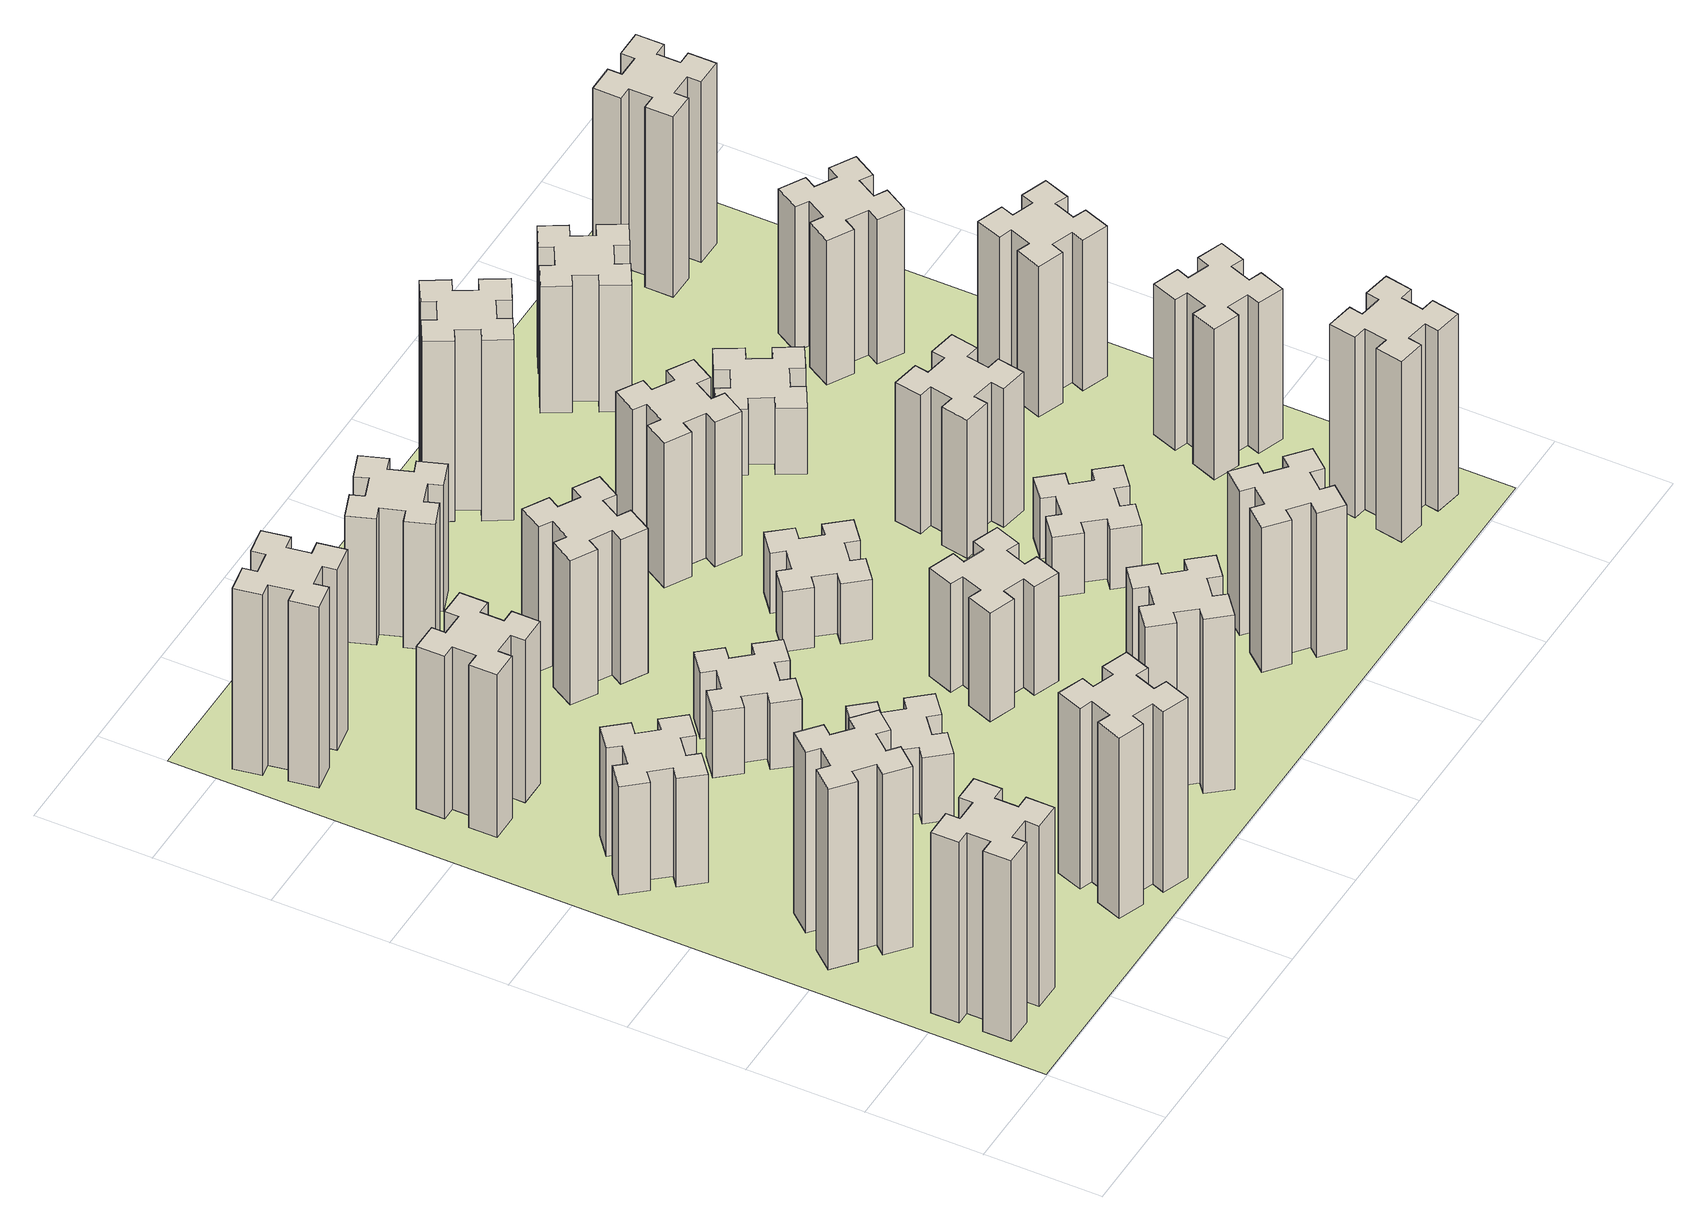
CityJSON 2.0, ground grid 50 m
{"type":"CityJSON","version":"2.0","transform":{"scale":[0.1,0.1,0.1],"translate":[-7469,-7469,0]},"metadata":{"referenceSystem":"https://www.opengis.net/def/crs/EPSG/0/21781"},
"CityObjects":{
"building1":{"type":"Building","attributes":{"class":"1000","function":"1000","usage":"1000","yearOfConstruction":2016,"roofType":"1000","measuredHeight":90,"storeysAboveGround":30,"storeysBelowGround":0},"geometry":[{"type":"Solid","lod":"1","boundaries":[[[[0,1,2,3,4,5,6,7,8,9,10,11,12,13,14,15,16,17,18,19]],[[17,16,20,21]],[[16,15,22,20]],[[15,14,23,22]],[[14,13,24,23]],[[13,12,25,24]],[[12,11,26,25]],[[11,10,27,26]],[[10,9,28,27]],[[9,8,29,28]],[[8,7,30,29]],[[7,6,31,30]],[[6,5,32,31]],[[5,4,33,32]],[[4,3,34,33]],[[3,2,35,34]],[[2,1,36,35]],[[1,0,37,36]],[[0,19,38,37]],[[19,18,39,38]],[[18,17,21,39]],[[24,25,26,27,28,29,30,31,32,33,34,35,36,37,38,39,21,20,22,23]]]]}]},
"building2":{"type":"Building","attributes":{"class":"1000","function":"1000","usage":"1000","yearOfConstruction":2016,"roofType":"1000","measuredHeight":90,"storeysAboveGround":30,"storeysBelowGround":0},"geometry":[{"type":"Solid","lod":"1","boundaries":[[[[40,41,42,43,44,45,46,47,48,49,50,51,52,53,54,55,56,57,58,59]],[[57,56,60,61]],[[56,55,62,60]],[[55,54,63,62]],[[54,53,64,63]],[[53,52,65,64]],[[52,51,66,65]],[[51,50,67,66]],[[50,49,68,67]],[[49,48,69,68]],[[48,47,70,69]],[[47,46,71,70]],[[46,45,72,71]],[[45,44,73,72]],[[44,43,74,73]],[[43,42,75,74]],[[42,41,76,75]],[[41,40,77,76]],[[40,59,78,77]],[[59,58,79,78]],[[58,57,61,79]],[[64,65,66,67,68,69,70,71,72,73,74,75,76,77,78,79,61,60,62,63]]]]}]},
"building3":{"type":"Building","attributes":{"class":"1000","function":"1000","usage":"1000","yearOfConstruction":2016,"roofType":"1000","measuredHeight":54,"storeysAboveGround":30,"storeysBelowGround":0},"geometry":[{"type":"Solid","lod":"1","boundaries":[[[[80,81,82,83,84,85,86,87,88,89,90,91,92,93,94,95,96,97,98,99]],[[97,96,100,101]],[[96,95,102,100]],[[95,94,103,102]],[[94,93,104,103]],[[93,92,105,104]],[[92,91,106,105]],[[91,90,107,106]],[[90,89,108,107]],[[89,88,109,108]],[[88,87,110,109]],[[87,86,111,110]],[[86,85,112,111]],[[85,84,113,112]],[[84,83,114,113]],[[83,82,115,114]],[[82,81,116,115]],[[81,80,117,116]],[[80,99,118,117]],[[99,98,119,118]],[[98,97,101,119]],[[104,105,106,107,108,109,110,111,112,113,114,115,116,117,118,119,101,100,102,103]]]]}]},
"building4":{"type":"Building","attributes":{"class":"1000","function":"1000","usage":"1000","yearOfConstruction":2016,"roofType":"1000","measuredHeight":81,"storeysAboveGround":30,"storeysBelowGround":0},"geometry":[{"type":"Solid","lod":"1","boundaries":[[[[120,121,122,123,124,125,126,127,128,129,130,131,132,133,134,135,136,137,138,139]],[[137,136,140,141]],[[136,135,142,140]],[[135,134,143,142]],[[134,133,144,143]],[[133,132,145,144]],[[132,131,146,145]],[[131,130,147,146]],[[130,129,148,147]],[[129,128,149,148]],[[128,127,150,149]],[[127,126,151,150]],[[126,125,152,151]],[[125,124,153,152]],[[124,123,154,153]],[[123,122,155,154]],[[122,121,156,155]],[[121,120,157,156]],[[120,139,158,157]],[[139,138,159,158]],[[138,137,141,159]],[[144,145,146,147,148,149,150,151,152,153,154,155,156,157,158,159,141,140,142,143]]]]}]},
"building5":{"type":"Building","attributes":{"class":"1000","function":"1000","usage":"1000","yearOfConstruction":2016,"roofType":"1000","measuredHeight":90,"storeysAboveGround":30,"storeysBelowGround":0},"geometry":[{"type":"Solid","lod":"1","boundaries":[[[[160,161,162,163,164,165,166,167,168,169,170,171,172,173,174,175,176,177,178,179]],[[177,176,180,181]],[[176,175,182,180]],[[175,174,183,182]],[[174,173,184,183]],[[173,172,185,184]],[[172,171,186,185]],[[171,170,187,186]],[[170,169,188,187]],[[169,168,189,188]],[[168,167,190,189]],[[167,166,191,190]],[[166,165,192,191]],[[165,164,193,192]],[[164,163,194,193]],[[163,162,195,194]],[[162,161,196,195]],[[161,160,197,196]],[[160,179,198,197]],[[179,178,199,198]],[[178,177,181,199]],[[184,185,186,187,188,189,190,191,192,193,194,195,196,197,198,199,181,180,182,183]]]]}]},
"building6":{"type":"Building","attributes":{"class":"1000","function":"1000","usage":"1000","yearOfConstruction":2016,"roofType":"1000","measuredHeight":90,"storeysAboveGround":30,"storeysBelowGround":0},"geometry":[{"type":"Solid","lod":"1","boundaries":[[[[200,201,202,203,204,205,206,207,208,209,210,211,212,213,214,215,216,217,218,219]],[[217,216,220,221]],[[216,215,222,220]],[[215,214,223,222]],[[214,213,224,223]],[[213,212,225,224]],[[212,211,226,225]],[[211,210,227,226]],[[210,209,228,227]],[[209,208,229,228]],[[208,207,230,229]],[[207,206,231,230]],[[206,205,232,231]],[[205,204,233,232]],[[204,203,234,233]],[[203,202,235,234]],[[202,201,236,235]],[[201,200,237,236]],[[200,219,238,237]],[[219,218,239,238]],[[218,217,221,239]],[[224,225,226,227,228,229,230,231,232,233,234,235,236,237,238,239,221,220,222,223]]]]}]},
"building7":{"type":"Building","attributes":{"class":"1000","function":"1000","usage":"1000","yearOfConstruction":2016,"roofType":"1000","measuredHeight":33,"storeysAboveGround":30,"storeysBelowGround":0},"geometry":[{"type":"Solid","lod":"1","boundaries":[[[[240,241,242,243,244,245,246,247,248,249,250,251,252,253,254,255,256,257,258,259]],[[257,256,260,261]],[[256,255,262,260]],[[255,254,263,262]],[[254,253,264,263]],[[253,252,265,264]],[[252,251,266,265]],[[251,250,267,266]],[[250,249,268,267]],[[249,248,269,268]],[[248,247,270,269]],[[247,246,271,270]],[[246,245,272,271]],[[245,244,273,272]],[[244,243,274,273]],[[243,242,275,274]],[[242,241,276,275]],[[241,240,277,276]],[[240,259,278,277]],[[259,258,279,278]],[[258,257,261,279]],[[264,265,266,267,268,269,270,271,272,273,274,275,276,277,278,279,261,260,262,263]]]]}]},
"building8":{"type":"Building","attributes":{"class":"1000","function":"1000","usage":"1000","yearOfConstruction":2016,"roofType":"1000","measuredHeight":33,"storeysAboveGround":30,"storeysBelowGround":0},"geometry":[{"type":"Solid","lod":"1","boundaries":[[[[280,281,282,283,284,285,286,287,288,289,290,291,292,293,294,295,296,297,298,299]],[[297,296,300,301]],[[296,295,302,300]],[[295,294,303,302]],[[294,293,304,303]],[[293,292,305,304]],[[292,291,306,305]],[[291,290,307,306]],[[290,289,308,307]],[[289,288,309,308]],[[288,287,310,309]],[[287,286,311,310]],[[286,285,312,311]],[[285,284,313,312]],[[284,283,314,313]],[[283,282,315,314]],[[282,281,316,315]],[[281,280,317,316]],[[280,299,318,317]],[[299,298,319,318]],[[298,297,301,319]],[[304,305,306,307,308,309,310,311,312,313,314,315,316,317,318,319,301,300,302,303]]]]}]},
"building9":{"type":"Building","attributes":{"class":"1000","function":"1000","usage":"1000","yearOfConstruction":2016,"roofType":"1000","measuredHeight":87,"storeysAboveGround":30,"storeysBelowGround":0},"geometry":[{"type":"Solid","lod":"1","boundaries":[[[[320,321,322,323,324,325,326,327,328,329,330,331,332,333,334,335,336,337,338,339]],[[337,336,340,341]],[[336,335,342,340]],[[335,334,343,342]],[[334,333,344,343]],[[333,332,345,344]],[[332,331,346,345]],[[331,330,347,346]],[[330,329,348,347]],[[329,328,349,348]],[[328,327,350,349]],[[327,326,351,350]],[[326,325,352,351]],[[325,324,353,352]],[[324,323,354,353]],[[323,322,355,354]],[[322,321,356,355]],[[321,320,357,356]],[[320,339,358,357]],[[339,338,359,358]],[[338,337,341,359]],[[344,345,346,347,348,349,350,351,352,353,354,355,356,357,358,359,341,340,342,343]]]]}]},
"building10":{"type":"Building","attributes":{"class":"1000","function":"1000","usage":"1000","yearOfConstruction":2016,"roofType":"1000","measuredHeight":72,"storeysAboveGround":30,"storeysBelowGround":0},"geometry":[{"type":"Solid","lod":"1","boundaries":[[[[360,361,362,363,364,365,366,367,368,369,370,371,372,373,374,375,376,377,378,379]],[[377,376,380,381]],[[376,375,382,380]],[[375,374,383,382]],[[374,373,384,383]],[[373,372,385,384]],[[372,371,386,385]],[[371,370,387,386]],[[370,369,388,387]],[[369,368,389,388]],[[368,367,390,389]],[[367,366,391,390]],[[366,365,392,391]],[[365,364,393,392]],[[364,363,394,393]],[[363,362,395,394]],[[362,361,396,395]],[[361,360,397,396]],[[360,379,398,397]],[[379,378,399,398]],[[378,377,381,399]],[[384,385,386,387,388,389,390,391,392,393,394,395,396,397,398,399,381,380,382,383]]]]}]},
"building11":{"type":"Building","attributes":{"class":"1000","function":"1000","usage":"1000","yearOfConstruction":2016,"roofType":"1000","measuredHeight":63,"storeysAboveGround":30,"storeysBelowGround":0},"geometry":[{"type":"Solid","lod":"1","boundaries":[[[[400,401,402,403,404,405,406,407,408,409,410,411,412,413,414,415,416,417,418,419]],[[417,416,420,421]],[[416,415,422,420]],[[415,414,423,422]],[[414,413,424,423]],[[413,412,425,424]],[[412,411,426,425]],[[411,410,427,426]],[[410,409,428,427]],[[409,408,429,428]],[[408,407,430,429]],[[407,406,431,430]],[[406,405,432,431]],[[405,404,433,432]],[[404,403,434,433]],[[403,402,435,434]],[[402,401,436,435]],[[401,400,437,436]],[[400,419,438,437]],[[419,418,439,438]],[[418,417,421,439]],[[424,425,426,427,428,429,430,431,432,433,434,435,436,437,438,439,421,420,422,423]]]]}]},
"building12":{"type":"Building","attributes":{"class":"1000","function":"1000","usage":"1000","yearOfConstruction":2016,"roofType":"1000","measuredHeight":54,"storeysAboveGround":30,"storeysBelowGround":0},"geometry":[{"type":"Solid","lod":"1","boundaries":[[[[440,441,442,443,444,445,446,447,448,449,450,451,452,453,454,455,456,457,458,459]],[[457,456,460,461]],[[456,455,462,460]],[[455,454,463,462]],[[454,453,464,463]],[[453,452,465,464]],[[452,451,466,465]],[[451,450,467,466]],[[450,449,468,467]],[[449,448,469,468]],[[448,447,470,469]],[[447,446,471,470]],[[446,445,472,471]],[[445,444,473,472]],[[444,443,474,473]],[[443,442,475,474]],[[442,441,476,475]],[[441,440,477,476]],[[440,459,478,477]],[[459,458,479,478]],[[458,457,461,479]],[[464,465,466,467,468,469,470,471,472,473,474,475,476,477,478,479,461,460,462,463]]]]}]},
"building13":{"type":"Building","attributes":{"class":"1000","function":"1000","usage":"1000","yearOfConstruction":2016,"roofType":"1000","measuredHeight":30,"storeysAboveGround":30,"storeysBelowGround":0},"geometry":[{"type":"Solid","lod":"1","boundaries":[[[[480,481,482,483,484,485,486,487,488,489,490,491,492,493,494,495,496,497,498,499]],[[497,496,500,501]],[[496,495,502,500]],[[495,494,503,502]],[[494,493,504,503]],[[493,492,505,504]],[[492,491,506,505]],[[491,490,507,506]],[[490,489,508,507]],[[489,488,509,508]],[[488,487,510,509]],[[487,486,511,510]],[[486,485,512,511]],[[485,484,513,512]],[[484,483,514,513]],[[483,482,515,514]],[[482,481,516,515]],[[481,480,517,516]],[[480,499,518,517]],[[499,498,519,518]],[[498,497,501,519]],[[504,505,506,507,508,509,510,511,512,513,514,515,516,517,518,519,501,500,502,503]]]]}]},
"building14":{"type":"Building","attributes":{"class":"1000","function":"1000","usage":"1000","yearOfConstruction":2016,"roofType":"1000","measuredHeight":72,"storeysAboveGround":30,"storeysBelowGround":0},"geometry":[{"type":"Solid","lod":"1","boundaries":[[[[520,521,522,523,524,525,526,527,528,529,530,531,532,533,534,535,536,537,538,539]],[[537,536,540,541]],[[536,535,542,540]],[[535,534,543,542]],[[534,533,544,543]],[[533,532,545,544]],[[532,531,546,545]],[[531,530,547,546]],[[530,529,548,547]],[[529,528,549,548]],[[528,527,550,549]],[[527,526,551,550]],[[526,525,552,551]],[[525,524,553,552]],[[524,523,554,553]],[[523,522,555,554]],[[522,521,556,555]],[[521,520,557,556]],[[520,539,558,557]],[[539,538,559,558]],[[538,537,541,559]],[[544,545,546,547,548,549,550,551,552,553,554,555,556,557,558,559,541,540,542,543]]]]}]},
"building15":{"type":"Building","attributes":{"class":"1000","function":"1000","usage":"1000","yearOfConstruction":2016,"roofType":"1000","measuredHeight":72,"storeysAboveGround":30,"storeysBelowGround":0},"geometry":[{"type":"Solid","lod":"1","boundaries":[[[[560,561,562,563,564,565,566,567,568,569,570,571,572,573,574,575,576,577,578,579]],[[577,576,580,581]],[[576,575,582,580]],[[575,574,583,582]],[[574,573,584,583]],[[573,572,585,584]],[[572,571,586,585]],[[571,570,587,586]],[[570,569,588,587]],[[569,568,589,588]],[[568,567,590,589]],[[567,566,591,590]],[[566,565,592,591]],[[565,564,593,592]],[[564,563,594,593]],[[563,562,595,594]],[[562,561,596,595]],[[561,560,597,596]],[[560,579,598,597]],[[579,578,599,598]],[[578,577,581,599]],[[584,585,586,587,588,589,590,591,592,593,594,595,596,597,598,599,581,580,582,583]]]]}]},
"building16":{"type":"Building","attributes":{"class":"1000","function":"1000","usage":"1000","yearOfConstruction":2016,"roofType":"1000","measuredHeight":90,"storeysAboveGround":30,"storeysBelowGround":0},"geometry":[{"type":"Solid","lod":"1","boundaries":[[[[600,601,602,603,604,605,606,607,608,609,610,611,612,613,614,615,616,617,618,619]],[[617,616,620,621]],[[616,615,622,620]],[[615,614,623,622]],[[614,613,624,623]],[[613,612,625,624]],[[612,611,626,625]],[[611,610,627,626]],[[610,609,628,627]],[[609,608,629,628]],[[608,607,630,629]],[[607,606,631,630]],[[606,605,632,631]],[[605,604,633,632]],[[604,603,634,633]],[[603,602,635,634]],[[602,601,636,635]],[[601,600,637,636]],[[600,619,638,637]],[[619,618,639,638]],[[618,617,621,639]],[[624,625,626,627,628,629,630,631,632,633,634,635,636,637,638,639,621,620,622,623]]]]}]},
"building17":{"type":"Building","attributes":{"class":"1000","function":"1000","usage":"1000","yearOfConstruction":2016,"roofType":"1000","measuredHeight":30,"storeysAboveGround":30,"storeysBelowGround":0},"geometry":[{"type":"Solid","lod":"1","boundaries":[[[[640,641,642,643,644,645,646,647,648,649,650,651,652,653,654,655,656,657,658,659]],[[657,656,660,661]],[[656,655,662,660]],[[655,654,663,662]],[[654,653,664,663]],[[653,652,665,664]],[[652,651,666,665]],[[651,650,667,666]],[[650,649,668,667]],[[649,648,669,668]],[[648,647,670,669]],[[647,646,671,670]],[[646,645,672,671]],[[645,644,673,672]],[[644,643,674,673]],[[643,642,675,674]],[[642,641,676,675]],[[641,640,677,676]],[[640,659,678,677]],[[659,658,679,678]],[[658,657,661,679]],[[664,665,666,667,668,669,670,671,672,673,674,675,676,677,678,679,661,660,662,663]]]]}]},
"building18":{"type":"Building","attributes":{"class":"1000","function":"1000","usage":"1000","yearOfConstruction":2016,"roofType":"1000","measuredHeight":69,"storeysAboveGround":30,"storeysBelowGround":0},"geometry":[{"type":"Solid","lod":"1","boundaries":[[[[680,681,682,683,684,685,686,687,688,689,690,691,692,693,694,695,696,697,698,699]],[[697,696,700,701]],[[696,695,702,700]],[[695,694,703,702]],[[694,693,704,703]],[[693,692,705,704]],[[692,691,706,705]],[[691,690,707,706]],[[690,689,708,707]],[[689,688,709,708]],[[688,687,710,709]],[[687,686,711,710]],[[686,685,712,711]],[[685,684,713,712]],[[684,683,714,713]],[[683,682,715,714]],[[682,681,716,715]],[[681,680,717,716]],[[680,699,718,717]],[[699,698,719,718]],[[698,697,701,719]],[[704,705,706,707,708,709,710,711,712,713,714,715,716,717,718,719,701,700,702,703]]]]}]},
"building19":{"type":"Building","attributes":{"class":"1000","function":"1000","usage":"1000","yearOfConstruction":2016,"roofType":"1000","measuredHeight":33,"storeysAboveGround":30,"storeysBelowGround":0},"geometry":[{"type":"Solid","lod":"1","boundaries":[[[[720,721,722,723,724,725,726,727,728,729,730,731,732,733,734,735,736,737,738,739]],[[737,736,740,741]],[[736,735,742,740]],[[735,734,743,742]],[[734,733,744,743]],[[733,732,745,744]],[[732,731,746,745]],[[731,730,747,746]],[[730,729,748,747]],[[729,728,749,748]],[[728,727,750,749]],[[727,726,751,750]],[[726,725,752,751]],[[725,724,753,752]],[[724,723,754,753]],[[723,722,755,754]],[[722,721,756,755]],[[721,720,757,756]],[[720,739,758,757]],[[739,738,759,758]],[[738,737,741,759]],[[744,745,746,747,748,749,750,751,752,753,754,755,756,757,758,759,741,740,742,743]]]]}]},
"building20":{"type":"Building","attributes":{"class":"1000","function":"1000","usage":"1000","yearOfConstruction":2016,"roofType":"1000","measuredHeight":90,"storeysAboveGround":30,"storeysBelowGround":0},"geometry":[{"type":"Solid","lod":"1","boundaries":[[[[760,761,762,763,764,765,766,767,768,769,770,771,772,773,774,775,776,777,778,779]],[[777,776,780,781]],[[776,775,782,780]],[[775,774,783,782]],[[774,773,784,783]],[[773,772,785,784]],[[772,771,786,785]],[[771,770,787,786]],[[770,769,788,787]],[[769,768,789,788]],[[768,767,790,789]],[[767,766,791,790]],[[766,765,792,791]],[[765,764,793,792]],[[764,763,794,793]],[[763,762,795,794]],[[762,761,796,795]],[[761,760,797,796]],[[760,779,798,797]],[[779,778,799,798]],[[778,777,781,799]],[[784,785,786,787,788,789,790,791,792,793,794,795,796,797,798,799,781,780,782,783]]]]}]},
"building21":{"type":"Building","attributes":{"class":"1000","function":"1000","usage":"1000","yearOfConstruction":2016,"roofType":"1000","measuredHeight":63,"storeysAboveGround":30,"storeysBelowGround":0},"geometry":[{"type":"Solid","lod":"1","boundaries":[[[[800,801,802,803,804,805,806,807,808,809,810,811,812,813,814,815,816,817,818,819]],[[817,816,820,821]],[[816,815,822,820]],[[815,814,823,822]],[[814,813,824,823]],[[813,812,825,824]],[[812,811,826,825]],[[811,810,827,826]],[[810,809,828,827]],[[809,808,829,828]],[[808,807,830,829]],[[807,806,831,830]],[[806,805,832,831]],[[805,804,833,832]],[[804,803,834,833]],[[803,802,835,834]],[[802,801,836,835]],[[801,800,837,836]],[[800,819,838,837]],[[819,818,839,838]],[[818,817,821,839]],[[824,825,826,827,828,829,830,831,832,833,834,835,836,837,838,839,821,820,822,823]]]]}]},
"building22":{"type":"Building","attributes":{"class":"1000","function":"1000","usage":"1000","yearOfConstruction":2016,"roofType":"1000","measuredHeight":75,"storeysAboveGround":30,"storeysBelowGround":0},"geometry":[{"type":"Solid","lod":"1","boundaries":[[[[840,841,842,843,844,845,846,847,848,849,850,851,852,853,854,855,856,857,858,859]],[[857,856,860,861]],[[856,855,862,860]],[[855,854,863,862]],[[854,853,864,863]],[[853,852,865,864]],[[852,851,866,865]],[[851,850,867,866]],[[850,849,868,867]],[[849,848,869,868]],[[848,847,870,869]],[[847,846,871,870]],[[846,845,872,871]],[[845,844,873,872]],[[844,843,874,873]],[[843,842,875,874]],[[842,841,876,875]],[[841,840,877,876]],[[840,859,878,877]],[[859,858,879,878]],[[858,857,861,879]],[[864,865,866,867,868,869,870,871,872,873,874,875,876,877,878,879,861,860,862,863]]]]}]},
"building23":{"type":"Building","attributes":{"class":"1000","function":"1000","usage":"1000","yearOfConstruction":2016,"roofType":"1000","measuredHeight":75,"storeysAboveGround":30,"storeysBelowGround":0},"geometry":[{"type":"Solid","lod":"1","boundaries":[[[[880,881,882,883,884,885,886,887,888,889,890,891,892,893,894,895,896,897,898,899]],[[897,896,900,901]],[[896,895,902,900]],[[895,894,903,902]],[[894,893,904,903]],[[893,892,905,904]],[[892,891,906,905]],[[891,890,907,906]],[[890,889,908,907]],[[889,888,909,908]],[[888,887,910,909]],[[887,886,911,910]],[[886,885,912,911]],[[885,884,913,912]],[[884,883,914,913]],[[883,882,915,914]],[[882,881,916,915]],[[881,880,917,916]],[[880,899,918,917]],[[899,898,919,918]],[[898,897,901,919]],[[904,905,906,907,908,909,910,911,912,913,914,915,916,917,918,919,901,900,902,903]]]]}]},
"building24":{"type":"Building","attributes":{"class":"1000","function":"1000","usage":"1000","yearOfConstruction":2016,"roofType":"1000","measuredHeight":72,"storeysAboveGround":30,"storeysBelowGround":0},"geometry":[{"type":"Solid","lod":"1","boundaries":[[[[920,921,922,923,924,925,926,927,928,929,930,931,932,933,934,935,936,937,938,939]],[[937,936,940,941]],[[936,935,942,940]],[[935,934,943,942]],[[934,933,944,943]],[[933,932,945,944]],[[932,931,946,945]],[[931,930,947,946]],[[930,929,948,947]],[[929,928,949,948]],[[928,927,950,949]],[[927,926,951,950]],[[926,925,952,951]],[[925,924,953,952]],[[924,923,954,953]],[[923,922,955,954]],[[922,921,956,955]],[[921,920,957,956]],[[920,939,958,957]],[[939,938,959,958]],[[938,937,941,959]],[[944,945,946,947,948,949,950,951,952,953,954,955,956,957,958,959,941,940,942,943]]]]}]},
"building25":{"type":"Building","attributes":{"class":"1000","function":"1000","usage":"1000","yearOfConstruction":2016,"roofType":"1000","measuredHeight":90,"storeysAboveGround":30,"storeysBelowGround":0},"geometry":[{"type":"Solid","lod":"1","boundaries":[[[[960,961,962,963,964,965,966,967,968,969,970,971,972,973,974,975,976,977,978,979]],[[977,976,980,981]],[[976,975,982,980]],[[975,974,983,982]],[[974,973,984,983]],[[973,972,985,984]],[[972,971,986,985]],[[971,970,987,986]],[[970,969,988,987]],[[969,968,989,988]],[[968,967,990,989]],[[967,966,991,990]],[[966,965,992,991]],[[965,964,993,992]],[[964,963,994,993]],[[963,962,995,994]],[[962,961,996,995]],[[961,960,997,996]],[[960,979,998,997]],[[979,978,999,998]],[[978,977,981,999]],[[984,985,986,987,988,989,990,991,992,993,994,995,996,997,998,999,981,980,982,983]]]]}]},
"landuse1":{"type":"LandUse","attributes":{"name":"plot1","function":"1010"},"geometry":[{"type":"MultiSurface","lod":"1","boundaries":[[[1000,1001,1002,1003]]]}]}
},
"vertices":[
[165,425,0],[165,325,0],[105,325,0],[105,205,0],[225,205,0],[225,265,0],[325,265,0],[325,205,0],[445,205,0],[445,325,0],[385,325,0],[385,425,0],[445,425,0],[445,545,0],[325,545,0],[325,485,0],[225,485,0],[225,545,0],[105,545,0],[105,425,0],[225,485,900],[225,545,900],[325,485,900],[325,545,900],[445,545,900],[445,425,900],[385,425,900],[385,325,900],[445,325,900],[445,205,900],[325,205,900],[325,265,900],[225,265,900],[225,205,900],[105,205,900],[105,325,900],[165,325,900],[165,425,900],[105,425,900],[105,545,900],
[484,1067,0],[408,1132,0],[446,1178,0],[354,1255,0],[277,1163,0],[323,1124,0],[259,1048,0],[213,1086,0],[136,994,0],[228,917,0],[266,963,0],[343,899,0],[304,853,0],[396,776,0],[473,868,0],[427,906,0],[492,983,0],[538,944,0],[615,1036,0],[523,1113,0],[492,983,900],[538,944,900],[427,906,900],[473,868,900],[396,776,900],[304,853,900],[343,899,900],[266,963,900],[228,917,900],[136,994,900],[213,1086,900],[259,1048,900],[323,1124,900],[277,1163,900],[354,1255,900],[446,1178,900],[408,1132,900],[484,1067,900],[523,1113,900],[615,1036,900],
[492,1888,0],[427,1964,0],[473,2003,0],[396,2095,0],[304,2018,0],[343,1972,0],[266,1907,0],[228,1953,0],[136,1876,0],[213,1784,0],[259,1823,0],[323,1746,0],[277,1708,0],[354,1616,0],[446,1693,0],[408,1739,0],[484,1803,0],[523,1757,0],[615,1834,0],[538,1926,0],[484,1803,540],[523,1757,540],[408,1739,540],[446,1693,540],[354,1616,540],[277,1708,540],[323,1746,540],[259,1823,540],[213,1784,540],[136,1876,540],[228,1953,540],[266,1907,540],[343,1972,540],[304,2018,540],[396,2095,540],[473,2003,540],[427,1964,540],[492,1888,540],[538,1926,540],[615,1834,540],
[485,2545,0],[485,2645,0],[545,2645,0],[545,2765,0],[425,2765,0],[425,2705,0],[325,2705,0],[325,2765,0],[205,2765,0],[205,2645,0],[265,2645,0],[265,2545,0],[205,2545,0],[205,2425,0],[325,2425,0],[325,2485,0],[425,2485,0],[425,2425,0],[545,2425,0],[545,2545,0],[425,2485,810],[425,2425,810],[325,2485,810],[325,2425,810],[205,2425,810],[205,2545,810],[265,2545,810],[265,2645,810],[205,2645,810],[205,2765,810],[325,2765,810],[325,2705,810],[425,2705,810],[425,2765,810],[545,2765,810],[545,2645,810],[485,2645,810],[485,2545,810],[545,2545,810],[545,2425,810],
[1029,360,0],[995,266,0],[939,287,0],[897,174,0],[1010,133,0],[1031,189,0],[1125,155,0],[1104,99,0],[1217,57,0],[1258,170,0],[1202,191,0],[1236,285,0],[1292,264,0],[1333,377,0],[1220,418,0],[1200,362,0],[1106,396,0],[1127,452,0],[1014,493,0],[973,380,0],[1106,396,900],[1127,452,900],[1200,362,900],[1220,418,900],[1333,377,900],[1292,264,900],[1236,285,900],[1202,191,900],[1258,170,900],[1217,57,900],[1104,99,900],[1125,155,900],[1031,189,900],[1010,133,900],[897,174,900],[939,287,900],[995,266,900],[1029,360,900],[973,380,900],[1014,493,900],
[158,3365,0],[176,3267,0],[117,3257,0],[137,3138,0],[256,3159,0],[245,3218,0],[344,3236,0],[354,3177,0],[472,3197,0],[451,3316,0],[392,3305,0],[375,3404,0],[434,3414,0],[413,3532,0],[295,3511,0],[305,3452,0],[207,3435,0],[197,3494,0],[78,3473,0],[99,3355,0],[207,3435,900],[197,3494,900],[305,3452,900],[295,3511,900],[413,3532,900],[434,3414,900],[375,3404,900],[392,3305,900],[451,3316,900],[472,3197,900],[354,3177,900],[344,3236,900],[245,3218,900],[256,3159,900],[137,3138,900],[117,3257,900],[176,3267,900],[158,3365,900],[99,3355,900],[78,3473,900],
[1083,1332,0],[1006,1267,0],[968,1313,0],[876,1236,0],[953,1144,0],[999,1183,0],[1063,1106,0],[1017,1068,0],[1094,976,0],[1186,1053,0],[1148,1099,0],[1224,1163,0],[1263,1117,0],[1355,1194,0],[1278,1286,0],[1232,1248,0],[1167,1324,0],[1213,1363,0],[1136,1455,0],[1044,1378,0],[1167,1324,330],[1213,1363,330],[1232,1248,330],[1278,1286,330],[1355,1194,330],[1263,1117,330],[1224,1163,330],[1148,1099,330],[1186,1053,330],[1094,976,330],[1017,1068,330],[1063,1106,330],[999,1183,330],[953,1144,330],[876,1236,330],[968,1313,330],[1006,1267,330],[1083,1332,330],[1044,1378,330],[1136,1455,330],
[1083,1972,0],[1006,1907,0],[968,1953,0],[876,1876,0],[953,1784,0],[999,1823,0],[1063,1746,0],[1017,1708,0],[1094,1616,0],[1186,1693,0],[1148,1739,0],[1224,1803,0],[1263,1757,0],[1355,1834,0],[1278,1926,0],[1232,1888,0],[1167,1964,0],[1213,2003,0],[1136,2095,0],[1044,2018,0],[1167,1964,330],[1213,2003,330],[1232,1888,330],[1278,1926,330],[1355,1834,330],[1263,1757,330],[1224,1803,330],[1148,1739,330],[1186,1693,330],[1094,1616,330],[1017,1708,330],[1063,1746,330],[999,1823,330],[953,1784,330],[876,1876,330],[968,1953,330],[1006,1907,330],[1083,1972,330],[1044,2018,330],[1136,2095,330],
[1639,343,0],[1703,266,0],[1657,228,0],[1734,136,0],[1826,213,0],[1788,259,0],[1864,323,0],[1903,277,0],[1995,354,0],[1918,446,0],[1872,408,0],[1807,484,0],[1853,523,0],[1776,615,0],[1684,538,0],[1723,492,0],[1646,427,0],[1608,473,0],[1516,396,0],[1593,304,0],[1646,427,870],[1608,473,870],[1723,492,870],[1684,538,870],[1776,615,870],[1853,523,870],[1807,484,870],[1872,408,870],[1918,446,870],[1995,354,870],[1903,277,870],[1864,323,870],[1788,259,870],[1826,213,870],[1734,136,870],[1657,228,870],[1703,266,870],[1639,343,870],[1593,304,870],[1516,396,870],
[1117,2525,0],[1204,2475,0],[1174,2423,0],[1278,2363,0],[1338,2467,0],[1286,2497,0],[1336,2584,0],[1388,2554,0],[1448,2658,0],[1344,2718,0],[1314,2666,0],[1227,2716,0],[1257,2768,0],[1153,2828,0],[1093,2724,0],[1145,2694,0],[1095,2607,0],[1043,2637,0],[983,2533,0],[1087,2473,0],[1095,2607,720],[1043,2637,720],[1145,2694,720],[1093,2724,720],[1153,2828,720],[1257,2768,720],[1227,2716,720],[1314,2666,720],[1344,2718,720],[1448,2658,720],[1388,2554,720],[1336,2584,720],[1286,2497,720],[1338,2467,720],[1278,2363,720],[1174,2423,720],[1204,2475,720],[1117,2525,720],[1087,2473,720],[983,2533,720],
[1125,3456,0],[1031,3422,0],[1010,3478,0],[897,3437,0],[939,3324,0],[995,3345,0],[1029,3251,0],[973,3230,0],[1014,3117,0],[1127,3159,0],[1106,3215,0],[1200,3249,0],[1220,3193,0],[1333,3234,0],[1292,3347,0],[1236,3326,0],[1202,3420,0],[1258,3440,0],[1217,3553,0],[1104,3512,0],[1202,3420,630],[1258,3440,630],[1236,3326,630],[1292,3347,630],[1333,3234,630],[1220,3193,630],[1200,3249,630],[1106,3215,630],[1127,3159,630],[1014,3117,630],[973,3230,630],[1029,3251,630],[995,3345,630],[939,3324,630],[897,3437,630],[1010,3478,630],[1031,3422,630],[1125,3456,630],[1104,3512,630],[1217,3553,630],
[1769,1300,0],[1735,1206,0],[1679,1227,0],[1637,1114,0],[1750,1073,0],[1771,1129,0],[1865,1095,0],[1844,1039,0],[1957,997,0],[1998,1110,0],[1942,1131,0],[1976,1225,0],[2032,1204,0],[2073,1317,0],[1960,1358,0],[1940,1302,0],[1846,1336,0],[1867,1392,0],[1754,1433,0],[1713,1320,0],[1846,1336,540],[1867,1392,540],[1940,1302,540],[1960,1358,540],[2073,1317,540],[2032,1204,540],[1976,1225,540],[1942,1131,540],[1998,1110,540],[1957,997,540],[1844,1039,540],[1865,1095,540],[1771,1129,540],[1750,1073,540],[1637,1114,540],[1679,1227,540],[1735,1206,540],[1769,1300,540],[1713,1320,540],[1754,1433,540],
[1972,1988,0],[1907,2064,0],[1953,2103,0],[1876,2195,0],[1784,2118,0],[1823,2072,0],[1746,2007,0],[1708,2053,0],[1616,1976,0],[1693,1884,0],[1739,1923,0],[1803,1846,0],[1757,1808,0],[1834,1716,0],[1926,1793,0],[1888,1839,0],[1964,1903,0],[2003,1857,0],[2095,1934,0],[2018,2026,0],[1964,1903,300],[2003,1857,300],[1888,1839,300],[1926,1793,300],[1834,1716,300],[1757,1808,300],[1803,1846,300],[1739,1923,300],[1693,1884,300],[1616,1976,300],[1708,2053,300],[1746,2007,300],[1823,2072,300],[1784,2118,300],[1876,2195,300],[1953,2103,300],[1907,2064,300],[1972,1988,300],[2018,2026,300],[2095,1934,300],
[2486,323,0],[2563,259,0],[2524,213,0],[2616,136,0],[2693,228,0],[2647,266,0],[2712,343,0],[2758,304,0],[2835,396,0],[2743,473,0],[2704,427,0],[2628,492,0],[2666,538,0],[2574,615,0],[2497,523,0],[2543,484,0],[2479,408,0],[2433,446,0],[2356,354,0],[2448,277,0],[2479,408,720],[2433,446,720],[2543,484,720],[2497,523,720],[2574,615,720],[2666,538,720],[2628,492,720],[2704,427,720],[2743,473,720],[2835,396,720],[2758,304,720],[2712,343,720],[2647,266,720],[2693,228,720],[2616,136,720],[2524,213,720],[2563,259,720],[2486,323,720],[2448,277,720],[2356,354,720],
[2026,2497,0],[2076,2584,0],[2128,2554,0],[2188,2658,0],[2084,2718,0],[2054,2666,0],[1967,2716,0],[1997,2768,0],[1893,2828,0],[1833,2724,0],[1885,2694,0],[1835,2607,0],[1783,2637,0],[1723,2533,0],[1827,2473,0],[1857,2525,0],[1944,2475,0],[1914,2423,0],[2018,2363,0],[2078,2467,0],[1944,2475,720],[1914,2423,720],[1857,2525,720],[1827,2473,720],[1723,2533,720],[1783,2637,720],[1835,2607,720],[1885,2694,720],[1833,2724,720],[1893,2828,720],[1997,2768,720],[1967,2716,720],[2054,2666,720],[2084,2718,720],[2188,2658,720],[2128,2554,720],[2076,2584,720],[2026,2497,720],[2078,2467,720],[2018,2363,720],
[1844,3556,0],[1757,3506,0],[1727,3558,0],[1623,3498,0],[1683,3394,0],[1735,3424,0],[1785,3337,0],[1733,3307,0],[1793,3203,0],[1897,3263,0],[1867,3315,0],[1954,3365,0],[1984,3313,0],[2088,3373,0],[2028,3477,0],[1976,3447,0],[1926,3534,0],[1978,3564,0],[1918,3668,0],[1814,3608,0],[1926,3534,900],[1978,3564,900],[1976,3447,900],[2028,3477,900],[2088,3373,900],[1984,3313,900],[1954,3365,900],[1867,3315,900],[1897,3263,900],[1793,3203,900],[1733,3307,900],[1785,3337,900],[1735,3424,900],[1683,3394,900],[1623,3498,900],[1727,3558,900],[1757,3506,900],[1844,3556,900],[1814,3608,900],[1918,3668,900],
[2628,1099,0],[2704,1163,0],[2743,1117,0],[2835,1194,0],[2758,1286,0],[2712,1248,0],[2647,1324,0],[2693,1363,0],[2616,1455,0],[2524,1378,0],[2563,1332,0],[2486,1267,0],[2448,1313,0],[2356,1236,0],[2433,1144,0],[2479,1183,0],[2543,1106,0],[2497,1068,0],[2574,976,0],[2666,1053,0],[2543,1106,300],[2497,1068,300],[2479,1183,300],[2433,1144,300],[2356,1236,300],[2448,1313,300],[2486,1267,300],[2563,1332,300],[2524,1378,300],[2616,1455,300],[2693,1363,300],[2647,1324,300],[2712,1248,300],[2758,1286,300],[2835,1194,300],[2743,1117,300],[2704,1163,300],[2628,1099,300],[2666,1053,300],[2574,976,300],
[2527,1656,0],[2625,1638,0],[2615,1579,0],[2733,1558,0],[2754,1677,0],[2695,1687,0],[2712,1785,0],[2771,1775,0],[2792,1893,0],[2674,1914,0],[2664,1855,0],[2565,1872,0],[2576,1931,0],[2457,1952,0],[2437,1834,0],[2496,1824,0],[2478,1725,0],[2419,1736,0],[2398,1617,0],[2517,1597,0],[2478,1725,690],[2419,1736,690],[2496,1824,690],[2437,1834,690],[2457,1952,690],[2576,1931,690],[2565,1872,690],[2664,1855,690],[2674,1914,690],[2792,1893,690],[2771,1775,690],[2712,1785,690],[2695,1687,690],[2754,1677,690],[2733,1558,690],[2615,1579,690],[2625,1638,690],[2527,1656,690],[2517,1597,690],[2398,1617,690],
[2475,2584,0],[2525,2497,0],[2473,2467,0],[2533,2363,0],[2637,2423,0],[2607,2475,0],[2694,2525,0],[2724,2473,0],[2828,2533,0],[2768,2637,0],[2716,2607,0],[2666,2694,0],[2718,2724,0],[2658,2828,0],[2554,2768,0],[2584,2716,0],[2497,2666,0],[2467,2718,0],[2363,2658,0],[2423,2554,0],[2497,2666,330],[2467,2718,330],[2584,2716,330],[2554,2768,330],[2658,2828,330],[2718,2724,330],[2666,2694,330],[2716,2607,330],[2768,2637,330],[2828,2533,330],[2724,2473,330],[2694,2525,330],[2607,2475,330],[2637,2423,330],[2533,2363,330],[2473,2467,330],[2525,2497,330],[2475,2584,330],[2423,2554,330],[2363,2658,330],
[3504,475,0],[3405,492,0],[3416,551,0],[3297,572,0],[3277,454,0],[3336,444,0],[3318,345,0],[3259,356,0],[3238,237,0],[3357,217,0],[3367,276,0],[3465,258,0],[3455,199,0],[3573,178,0],[3594,297,0],[3535,307,0],[3552,405,0],[3611,395,0],[3632,513,0],[3514,534,0],[3552,405,900],[3611,395,900],[3535,307,900],[3594,297,900],[3573,178,900],[3455,199,900],[3465,258,900],[3367,276,900],[3357,217,900],[3238,237,900],[3259,356,900],[3318,345,900],[3336,444,900],[3277,454,900],[3297,572,900],[3416,551,900],[3405,492,900],[3504,475,900],[3514,534,900],[3632,513,900],
[2716,3347,0],[2666,3434,0],[2718,3464,0],[2658,3568,0],[2554,3508,0],[2584,3456,0],[2497,3406,0],[2467,3458,0],[2363,3398,0],[2423,3294,0],[2475,3324,0],[2525,3237,0],[2473,3207,0],[2533,3103,0],[2637,3163,0],[2607,3215,0],[2694,3265,0],[2724,3213,0],[2828,3273,0],[2768,3377,0],[2694,3265,630],[2724,3213,630],[2607,3215,630],[2637,3163,630],[2533,3103,630],[2473,3207,630],[2525,3237,630],[2475,3324,630],[2423,3294,630],[2363,3398,630],[2467,3458,630],[2497,3406,630],[2584,3456,630],[2554,3508,630],[2658,3568,630],[2718,3464,630],[2666,3434,630],[2716,3347,630],[2768,3377,630],[2828,3273,630],
[3351,1029,0],[3445,995,0],[3424,939,0],[3537,897,0],[3578,1010,0],[3522,1031,0],[3556,1125,0],[3612,1104,0],[3653,1217,0],[3540,1258,0],[3520,1202,0],[3426,1236,0],[3447,1292,0],[3334,1333,0],[3293,1220,0],[3349,1200,0],[3315,1106,0],[3259,1127,0],[3217,1014,0],[3330,973,0],[3315,1106,750],[3259,1127,750],[3349,1200,750],[3293,1220,750],[3334,1333,750],[3447,1292,750],[3426,1236,750],[3520,1202,750],[3540,1258,750],[3653,1217,750],[3612,1104,750],[3556,1125,750],[3522,1031,750],[3578,1010,750],[3537,897,750],[3424,939,750],[3445,995,750],[3351,1029,750],[3330,973,750],[3217,1014,750],
[3520,1942,0],[3426,1976,0],[3447,2032,0],[3334,2073,0],[3293,1960,0],[3349,1940,0],[3315,1846,0],[3259,1867,0],[3217,1754,0],[3330,1713,0],[3351,1769,0],[3445,1735,0],[3424,1679,0],[3537,1637,0],[3578,1750,0],[3522,1771,0],[3556,1865,0],[3612,1844,0],[3653,1957,0],[3540,1998,0],[3556,1865,750],[3612,1844,750],[3522,1771,750],[3578,1750,750],[3537,1637,750],[3424,1679,750],[3445,1735,750],[3351,1769,750],[3330,1713,750],[3217,1754,750],[3259,1867,750],[3315,1846,750],[3349,1940,750],[3293,1960,750],[3334,2073,750],[3447,2032,750],[3426,1976,750],[3520,1942,750],[3540,1998,750],[3653,1957,750],
[3137,2525,0],[3224,2475,0],[3194,2423,0],[3298,2363,0],[3358,2467,0],[3306,2497,0],[3356,2584,0],[3408,2554,0],[3468,2658,0],[3364,2718,0],[3334,2666,0],[3247,2716,0],[3277,2768,0],[3173,2828,0],[3113,2724,0],[3165,2694,0],[3115,2607,0],[3063,2637,0],[3003,2533,0],[3107,2473,0],[3115,2607,720],[3063,2637,720],[3165,2694,720],[3113,2724,720],[3173,2828,720],[3277,2768,720],[3247,2716,720],[3334,2666,720],[3364,2718,720],[3468,2658,720],[3408,2554,720],[3356,2584,720],[3306,2497,720],[3358,2467,720],[3298,2363,720],[3194,2423,720],[3224,2475,720],[3137,2525,720],[3107,2473,720],[3003,2533,720],
[3285,3325,0],[3385,3325,0],[3385,3265,0],[3505,3265,0],[3505,3385,0],[3445,3385,0],[3445,3485,0],[3505,3485,0],[3505,3605,0],[3385,3605,0],[3385,3545,0],[3285,3545,0],[3285,3605,0],[3165,3605,0],[3165,3485,0],[3225,3485,0],[3225,3385,0],[3165,3385,0],[3165,3265,0],[3285,3265,0],[3225,3385,900],[3165,3385,900],[3225,3485,900],[3165,3485,900],[3165,3605,900],[3285,3605,900],[3285,3545,900],[3385,3545,900],[3385,3605,900],[3505,3605,900],[3505,3485,900],[3445,3485,900],[3445,3385,900],[3505,3385,900],[3505,3265,900],[3385,3265,900],[3385,3325,900],[3285,3325,900],[3285,3265,900],[3165,3265,900],
[5,3705,0],[3705,3705,0],[3705,5,0],[5,5,0]
]}
